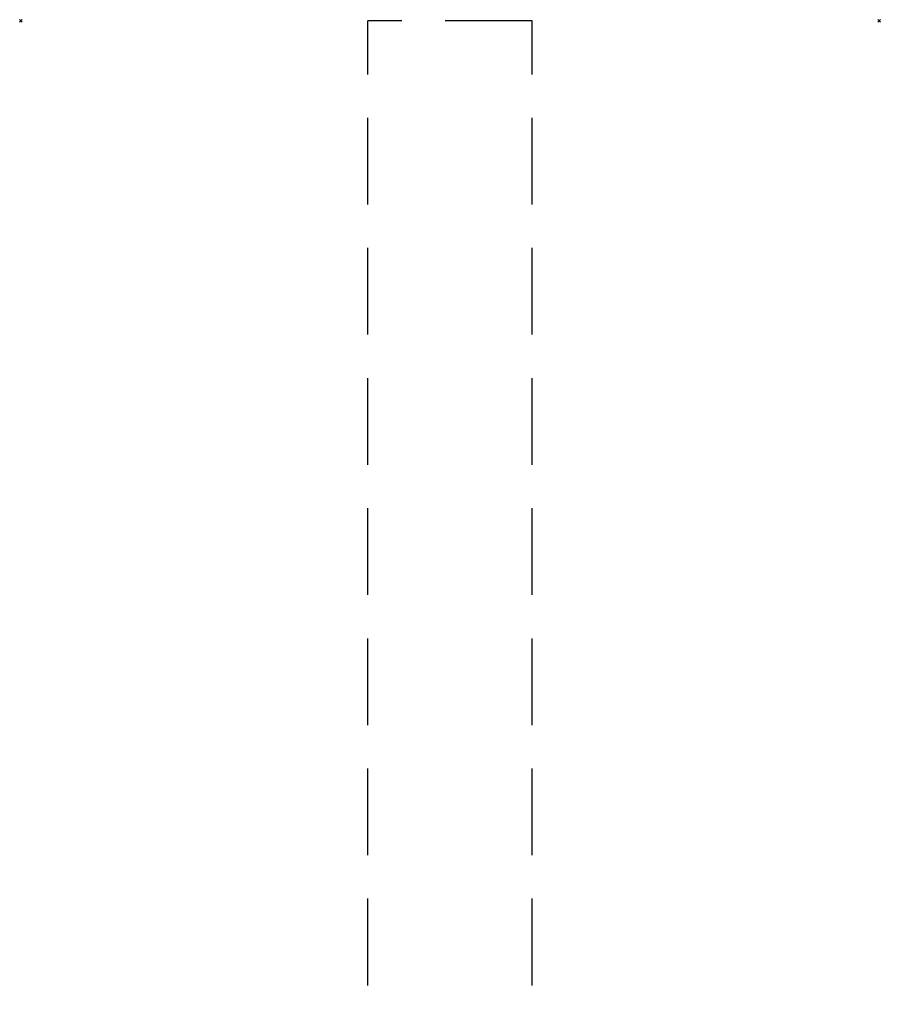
# Model space of a CAD drawing. Header units: millimetres. Extents: x -3 to 631, y -830 to 728.
# Drawn here: x -1 to 629, y 17 to 728 of the extents above; entities that cross this region are included whole.
import ezdxf

# ---------------------------------------------------------------- set-up
doc = ezdxf.new("R2010")
doc.units = ezdxf.units.MM
doc.header["$PDMODE"] = 3
doc.linetypes.add('NASCOSTA', pattern=[9.525, 6.35, -3.175])
doc.layers.add('IQ_204_2D', color=7, linetype='Continuous')
doc.layers.add('IQ_INS_3D', color=3, linetype='Continuous')

msp = doc.modelspace()

# ---------------------------------------------------------------- linework, layer by layer
at = {"layer": 'IQ_204_2D', "linetype": 'NASCOSTA', "ltscale": 10}
for p, q in [((374, 727), (254, 727)), ((254, -74.18), (254, 727)), ((374, -74.18), (374, 727))]:
    msp.add_line(p, q, dxfattribs=at)
at = {"layer": 'IQ_INS_3D'}
for p in [(0, 727), (628, 727)]:
    msp.add_point(p, dxfattribs=at)

doc.saveas('drawing.dxf')
